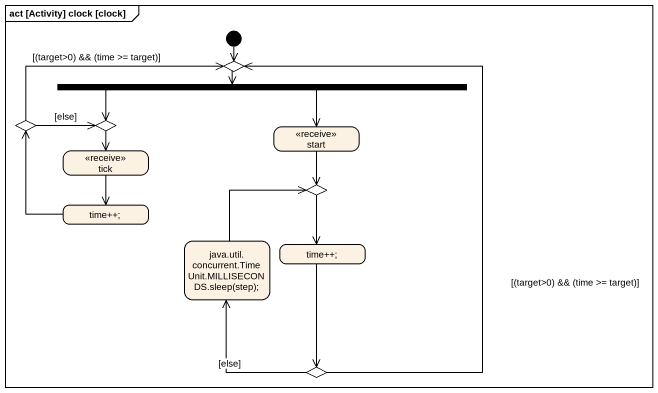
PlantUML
@startuml
mainframe act [Activity] clock [clock]
hide empty description
state choice1 <<choice>>
state fork1 <<fork>>
state choice2 <<choice>>
state choice3 <<choice>>
state "start" as start_ <<receive>>
state tick <<receive>>
state "time++;" as time
state choice4 <<choice>>
state "java.util.concurrent.TimeUnit.MILLISECONDS.sleep(step);" as java_util_concurrent
state "time++;" as time_2
state choice5 <<choice>>
[*] --> choice1
choice1 --> fork1
fork1 -left-> choice3
fork1 --> start_
choice2 -right-> choice1 : [(target>0) && (time >= target)]
choice2 -right-> choice3 : [else]
choice3 --> tick
start_ --> choice4
tick --> time
time -up-> choice2
choice4 --> time_2
java_util_concurrent -up-> choice4
time_2 --> choice5
choice5 -up-> choice1 : [(target>0) && (time >= target)]
choice5 -up-> java_util_concurrent : [else]
@enduml
